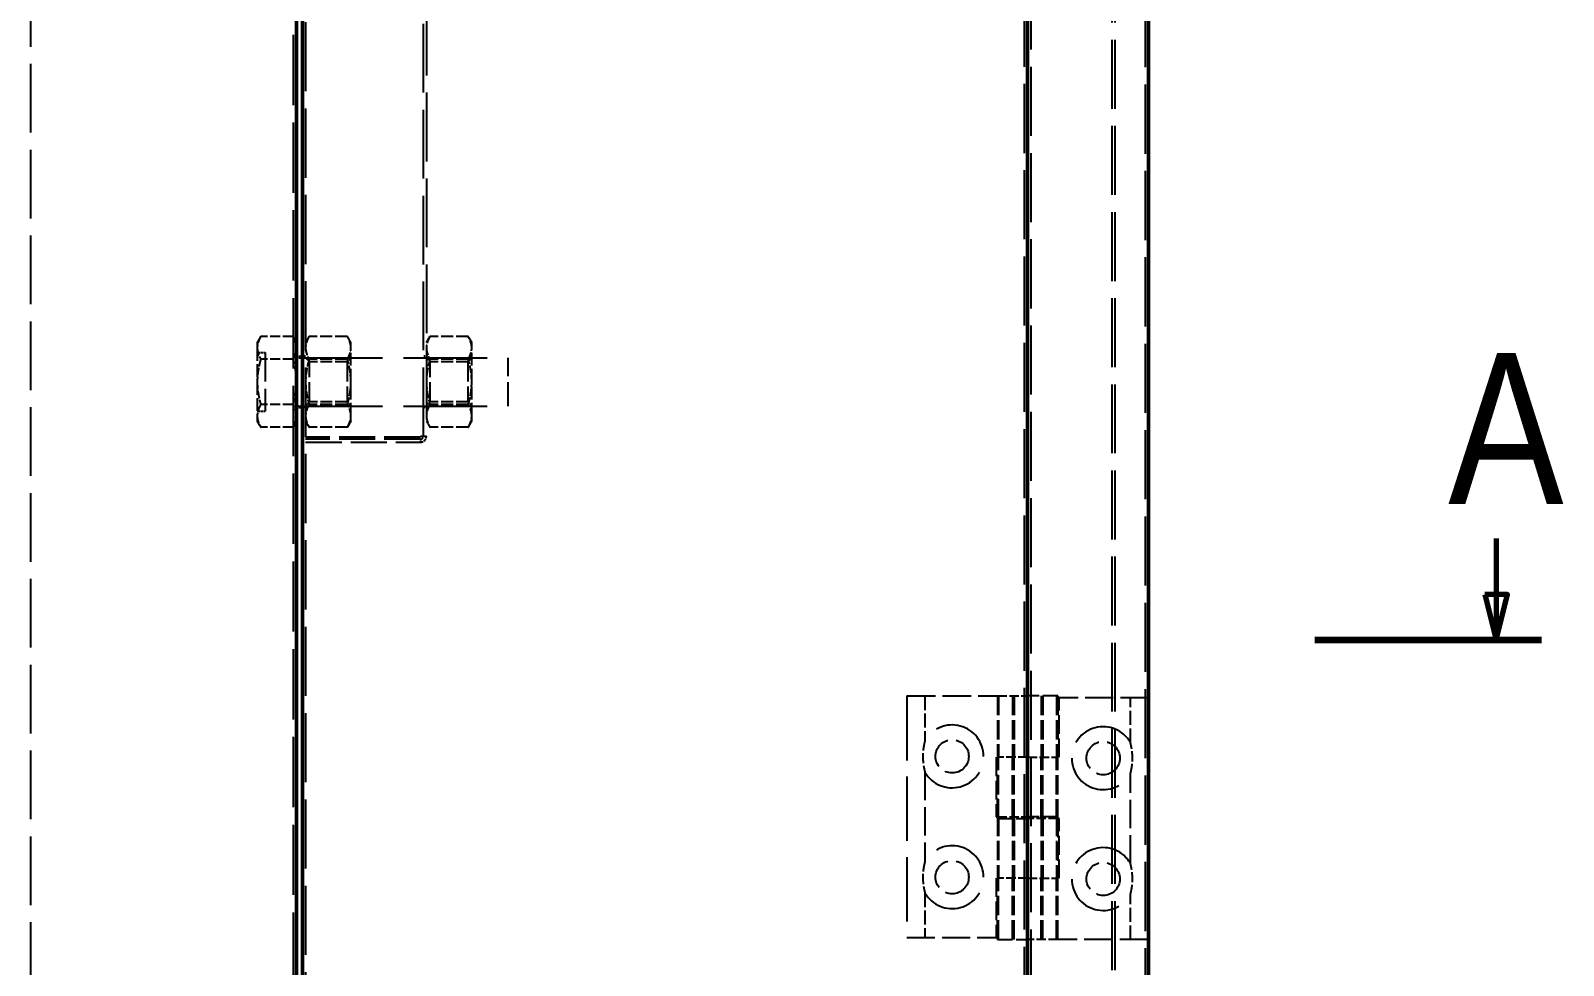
# Model space of a CAD drawing. Header units: millimetres. Extents: x 0 to 19094, y -1 to 2103.
# Drawn here: x 762.9 to 1016.6, y 1359.7 to 1514.4 of the extents above; entities that cross this region are included whole.
import ezdxf

# ---------------------------------------------------------------- set-up
doc = ezdxf.new("R2010")
doc.units = ezdxf.units.MM
doc.header["$LTSCALE"] = 2.5
doc.linetypes.add('DASHED', pattern=[0.2067, 0.1654, -0.0413])
doc.linetypes.add('DOUBLE_DASH_CHAIN', pattern=[1.2403, 0.6614, -0.0827, 0.1654, -0.0827, 0.1654, -0.0827])
doc.layers.add('Co ban', color=7, linetype='Continuous', lineweight=50)
doc.layers.add('Section Line (ANSI)', color=7, linetype='DOUBLE_DASH_CHAIN', lineweight=70)
doc.layers.add('Manh', color=7, linetype='DASHED', lineweight=25, true_color=0x008000)
doc.styles.add('Text Style102', font='')
doc.styles.get('Text Style102').set_extended_font_data('VNI-Helve-Condense')

# ---------------------------------------------------------------- blocks, each defined once
blk = doc.blocks.new('2dTransSection0')
at = {"layer": 'Section Line (ANSI)', "linetype": 'Continuous'}
for p, q in [((402.18, 572.13), (402.18, 568.42)), ((401.43, 568.42), (402.18, 565.42)), ((402.93, 568.42), (401.43, 568.42)), ((402.18, 568.42), (402.18, 565.42)), ((402.18, 565.42), (402.93, 568.42))]:
    blk.add_line(p, q, dxfattribs=at)
at = {"layer": 'Section Line (ANSI)', "linetype": 'Continuous', "lineweight": 140}
blk.add_line((390.18, 565.42), (405.18, 565.42), dxfattribs=at)
at = {"layer": 'Section Line (ANSI)', "linetype": 'Continuous', "flags": 128}
blk.add_lwpolyline([(401.43, 568.42), (402.18, 565.42), (402.93, 568.42), (401.43, 568.42)], dxfattribs=at)
at = {"layer": 'Section Line (ANSI)'}
blk.add_solid([(401.43, 568.42), (402.18, 565.42), (402.93, 568.42), (401.43, 568.42)], dxfattribs=at)
at = {"layer": 'Section Line (ANSI)', "insert": (399, 574.41), "char_height": 10, "attachment_point": 7, "style": 'Text Style102'}
blk.add_mtext('A', dxfattribs=at)

msp = doc.modelspace()

# ---------------------------------------------------------------- linework, layer by layer
at = {"layer": 'Co ban'}
for p, q in [((927.899, 1936.889), (927.899, 1265.596)), ((927.899, 1265.596), (927.899, 1936.889)), ((947.899, 1937.242), (947.899, 1265.242)), ((806.899, 1587.242), (806.899, 1344.242)), ((807.899, 1344.242), (807.899, 1587.242))]:
    msp.add_line(p, q, dxfattribs=at)
at = {"layer": 'Manh', "ltscale": 27.639725}
for p, q in [((927.399, 1265.596), (927.399, 1936.889)), ((928.399, 1936.889), (928.399, 1265.596))]:
    msp.add_line(p, q, dxfattribs=at)
at = {"layer": 'Manh', "ltscale": 27.668839}
msp.add_line((947.399, 1265.242), (947.399, 1937.242), dxfattribs=at)
at = {"layer": 'Manh', "ltscale": 27.589079}
for p, q in [((941.899, 1287.596), (941.899, 1914.889)), ((942.399, 1287.596), (942.399, 1914.889))]:
    msp.add_line(p, q, dxfattribs=at)
at = {"layer": 'Manh', "ltscale": 27.515724}
for p, q in [((827.899, 1447.242), (827.899, 1902.242)), ((828.399, 1902.242), (828.399, 1447.242))]:
    msp.add_line(p, q, dxfattribs=at)
at = {"layer": 'Manh', "ltscale": 27.497648}
msp.add_line((762.899, 1892.535), (762.899, 1309.949), dxfattribs=at)
at = {"layer": 'Manh', "ltscale": 28.116907}
msp.add_line((806.399, 1342.242), (806.399, 1589.242), dxfattribs=at)
at = {"layer": 'Manh', "ltscale": 27.661573}
msp.add_line((808.399, 1587.242), (808.399, 1344.242), dxfattribs=at)
at = {"layer": 'Manh', "ltscale": 0.884527}
for p, q in [((800.399, 1462.742), (800.979, 1463.748)), ((806.899, 1462.742), (806.318, 1463.748)), ((808.399, 1462.742), (808.979, 1463.748)), ((815.899, 1462.742), (815.318, 1463.748)), ((828.399, 1462.742), (828.979, 1463.748)), ((835.899, 1462.742), (835.318, 1463.748)), ((800.399, 1449.742), (800.979, 1448.737)), ((806.899, 1449.742), (806.318, 1448.737)), ((808.399, 1449.742), (808.979, 1448.737)), ((815.899, 1449.742), (815.318, 1448.737)), ((828.399, 1449.742), (828.979, 1448.737)), ((835.899, 1449.742), (835.318, 1448.737))]:
    msp.add_line(p, q, dxfattribs=at)
at = {"layer": 'Manh', "ltscale": 4.067484}
for p, q in [((806.318, 1463.748), (800.979, 1463.748)), ((806.318, 1459.995), (800.979, 1459.995)), ((806.318, 1452.49), (800.979, 1452.49)), ((806.318, 1448.737), (800.979, 1448.737))]:
    msp.add_line(p, q, dxfattribs=at)
at = {"layer": 'Manh', "ltscale": 4.829362}
for p, q in [((815.318, 1463.748), (808.979, 1463.748)), ((835.318, 1463.748), (828.979, 1463.748)), ((815.318, 1459.995), (808.979, 1459.995)), ((835.318, 1459.995), (828.979, 1459.995)), ((815.318, 1452.49), (808.979, 1452.49)), ((835.318, 1452.49), (828.979, 1452.49)), ((815.318, 1448.737), (808.979, 1448.737)), ((835.318, 1448.737), (828.979, 1448.737))]:
    msp.add_line(p, q, dxfattribs=at)
at = {"layer": 'Manh', "ltscale": 2.592872}
for p, q in [((800.399, 1462.742), (800.399, 1461.872)), ((815.899, 1461.872), (815.899, 1462.742)), ((835.899, 1461.872), (835.899, 1462.742)), ((800.399, 1450.613), (800.399, 1449.742)), ((815.899, 1449.742), (815.899, 1450.613)), ((835.899, 1449.742), (835.899, 1450.613))]:
    msp.add_line(p, q, dxfattribs=at)
at = {"layer": 'Manh', "ltscale": 5.185843}
for p, q in [((800.399, 1461.872), (800.399, 1456.242)), ((815.899, 1456.242), (815.899, 1461.872)), ((835.899, 1456.242), (835.899, 1461.872)), ((800.399, 1456.242), (800.399, 1450.613)), ((815.899, 1450.613), (815.899, 1456.242)), ((835.899, 1450.613), (835.899, 1456.242))]:
    msp.add_line(p, q, dxfattribs=at)
at = {"layer": 'Manh', "ltscale": 0.990342}
for p, q in [((800.399, 1461.117), (801.699, 1461.117)), ((800.399, 1451.367), (801.699, 1451.367))]:
    msp.add_line(p, q, dxfattribs=at)
at = {"layer": 'Manh', "ltscale": 11.668273}
msp.add_line((801.699, 1461.117), (801.699, 1451.367), dxfattribs=at)
at = {"layer": 'Manh', "ltscale": 0.761779}
for p, q in [((806.899, 1460.492), (807.899, 1460.492)), ((806.899, 1451.992), (807.899, 1451.992))]:
    msp.add_line(p, q, dxfattribs=at)
at = {"layer": 'Manh', "ltscale": 33.47847}
for p, q in [((807.299, 1460.242), (841.899, 1460.242)), ((807.299, 1452.242), (841.899, 1452.242))]:
    msp.add_line(p, q, dxfattribs=at)
at = {"layer": 'Manh', "ltscale": 0.380839}
for p, q in [((808.399, 1460.492), (807.899, 1460.492)), ((828.399, 1460.492), (827.899, 1460.492)), ((808.399, 1451.992), (807.899, 1451.992)), ((828.399, 1451.992), (827.899, 1451.992)), ((827.399, 1446.742), (827.399, 1446.242))]:
    msp.add_line(p, q, dxfattribs=at)
at = {"layer": 'Manh', "ltscale": 0.673312}
for p, q in [((809.024, 1459.566), (808.399, 1460.191)), ((815.274, 1459.566), (815.899, 1460.191)), ((829.024, 1459.566), (828.399, 1460.191)), ((835.274, 1459.566), (835.899, 1460.191)), ((809.024, 1452.919), (808.399, 1452.294)), ((815.274, 1452.919), (815.899, 1452.294)), ((829.024, 1452.919), (828.399, 1452.294)), ((835.274, 1452.919), (835.899, 1452.294))]:
    msp.add_line(p, q, dxfattribs=at)
at = {"layer": 'Manh', "ltscale": 7.954738}
for p, q in [((809.024, 1452.919), (809.024, 1459.566)), ((815.274, 1459.566), (815.274, 1452.919)), ((829.024, 1452.919), (829.024, 1459.566)), ((835.274, 1459.566), (835.274, 1452.919))]:
    msp.add_line(p, q, dxfattribs=at)
at = {"layer": 'Manh', "ltscale": 4.761642}
for p, q in [((815.274, 1459.566), (809.024, 1459.566)), ((835.274, 1459.566), (829.024, 1459.566)), ((815.274, 1452.919), (809.024, 1452.919)), ((835.274, 1452.919), (829.024, 1452.919))]:
    msp.add_line(p, q, dxfattribs=at)
at = {"layer": 'Manh', "ltscale": 9.57395}
msp.add_line((841.899, 1452.242), (841.899, 1460.242), dxfattribs=at)
at = {"layer": 'Manh', "ltscale": 14.475595}
for p, q in [((827.399, 1447.096), (808.399, 1447.096)), ((827.399, 1446.742), (808.399, 1446.742)), ((808.399, 1446.242), (827.399, 1446.242))]:
    msp.add_line(p, q, dxfattribs=at)
at = {"layer": 'Manh', "ltscale": 1.196656}
msp.add_line((827.399, 1447.242), (828.399, 1447.242), dxfattribs=at)
at = {"layer": 'Manh', "ltscale": 0.111475}
msp.add_line((827.399, 1447.242), (827.399, 1447.096), dxfattribs=at)
at = {"layer": 'Manh', "ltscale": 11.42808}
for p, q in [((907.899, 1404.242), (922.899, 1404.242)), ((947.899, 1363.942), (932.899, 1363.942))]:
    msp.add_line(p, q, dxfattribs=at)
at = {"layer": 'Manh', "ltscale": 25.80229}
msp.add_line((907.899, 1404.242), (907.899, 1364.242), dxfattribs=at)
at = {"layer": 'Manh', "ltscale": 5.633411}
for p, q in [((910.899, 1404.242), (910.899, 1396.848)), ((944.899, 1396.548), (944.899, 1403.942)), ((910.899, 1371.637), (910.899, 1364.242)), ((944.899, 1363.942), (944.899, 1371.337))]:
    msp.add_line(p, q, dxfattribs=at)
at = {"layer": 'Manh', "ltscale": 7.732968}
for p, q in [((922.899, 1404.242), (922.899, 1394.092)), ((923.099, 1404.242), (923.099, 1394.092)), ((925.399, 1404.242), (925.399, 1394.092)), ((925.649, 1404.242), (925.649, 1394.092)), ((930.149, 1404.242), (930.149, 1394.092)), ((930.399, 1404.242), (930.399, 1394.092)), ((932.699, 1404.242), (932.699, 1394.092)), ((932.899, 1404.242), (932.899, 1394.092)), ((923.099, 1383.942), (923.099, 1394.092)), ((925.399, 1383.942), (925.399, 1394.092)), ((925.649, 1383.942), (925.649, 1394.092)), ((930.149, 1383.942), (930.149, 1394.092)), ((930.399, 1383.942), (930.399, 1394.092)), ((932.699, 1383.942), (932.699, 1394.092)), ((932.899, 1383.942), (932.899, 1394.092)), ((922.899, 1384.242), (922.899, 1374.092)), ((923.099, 1384.242), (923.099, 1374.092)), ((925.399, 1384.242), (925.399, 1374.092)), ((925.649, 1384.242), (925.649, 1374.092)), ((930.149, 1384.242), (930.149, 1374.092)), ((930.399, 1384.242), (930.399, 1374.092)), ((932.699, 1384.242), (932.699, 1374.092)), ((922.899, 1363.942), (922.899, 1374.092)), ((923.099, 1363.942), (923.099, 1374.092)), ((925.399, 1363.942), (925.399, 1374.092)), ((925.649, 1363.942), (925.649, 1374.092)), ((930.149, 1363.942), (930.149, 1374.092)), ((930.399, 1363.942), (930.399, 1374.092)), ((932.699, 1363.942), (932.699, 1374.092)), ((932.899, 1363.942), (932.899, 1374.092))]:
    msp.add_line(p, q, dxfattribs=at)
at = {"layer": 'Manh', "ltscale": 3.809293}
for p, q in [((922.899, 1404.242), (927.899, 1404.242)), ((927.899, 1394.092), (922.899, 1394.092)), ((927.899, 1394.092), (932.899, 1394.092)), ((922.899, 1384.242), (927.899, 1384.242)), ((932.899, 1383.942), (927.899, 1383.942)), ((927.899, 1374.092), (922.899, 1374.092)), ((927.899, 1374.092), (932.899, 1374.092)), ((932.899, 1363.942), (927.899, 1363.942))]:
    msp.add_line(p, q, dxfattribs=at)
at = {"layer": 'Manh', "ltscale": 5.983681}
for p, q in [((932.899, 1404.242), (927.899, 1404.242)), ((922.899, 1383.942), (927.899, 1383.942)), ((932.899, 1384.242), (927.899, 1384.242)), ((922.899, 1363.942), (927.899, 1363.942))]:
    msp.add_line(p, q, dxfattribs=at)
at = {"layer": 'Manh', "ltscale": 11.275703}
for p, q in [((947.899, 1403.942), (933.099, 1403.942)), ((907.899, 1364.242), (922.699, 1364.242))]:
    msp.add_line(p, q, dxfattribs=at)
at = {"layer": 'Manh', "ltscale": 7.504405}
for p, q in [((933.099, 1394.092), (933.099, 1403.942)), ((922.699, 1394.092), (922.699, 1384.242)), ((922.899, 1384.242), (922.899, 1394.092)), ((932.899, 1383.942), (932.899, 1374.092)), ((933.099, 1374.092), (933.099, 1383.942)), ((922.699, 1374.092), (922.699, 1364.242))]:
    msp.add_line(p, q, dxfattribs=at)
at = {"layer": 'Manh', "ltscale": 0.152276}
for p, q in [((922.899, 1394.092), (922.699, 1394.092)), ((932.899, 1394.092), (933.099, 1394.092)), ((922.699, 1384.242), (922.899, 1384.242)), ((933.099, 1383.942), (932.899, 1383.942)), ((922.899, 1374.092), (922.699, 1374.092)), ((932.899, 1374.092), (933.099, 1374.092))]:
    msp.add_line(p, q, dxfattribs=at)
at = {"layer": 'Manh', "ltscale": 11.266923}
for p, q in [((910.899, 1391.637), (910.899, 1376.848)), ((944.899, 1376.548), (944.899, 1391.337))]:
    msp.add_line(p, q, dxfattribs=at)
at = {"layer": 'Manh', "ltscale": 13.164218}
for centre in [(915.399, 1394.242), (940.399, 1393.942), (915.399, 1374.242), (940.399, 1373.942)]:
    msp.add_circle(centre, 2.75, dxfattribs=at)
at = {"layer": 'Manh', "ltscale": 0.478602}
for centre, start, end in [((807.299, 1460.642), 180, 270), ((807.299, 1451.842), 90, 180)]:
    msp.add_arc(centre, 0.4, start, end, dxfattribs=at)
at = {"layer": 'Manh', "ltscale": 1.196656}
msp.add_arc((827.399, 1447.242), 1, 270, 0, dxfattribs=at)
at = {"layer": 'Manh', "ltscale": 0.598278}
msp.add_arc((827.399, 1447.242), 0.5, 270, 0, dxfattribs=at)
at = {"layer": 'Manh', "ltscale": 26.331711}
for centre, start, end in [((915.399, 1394.242), 210.07335, 149.92665), ((940.399, 1393.942), 30.07335, 329.92665), ((915.399, 1374.242), 210.07335, 149.92665), ((940.399, 1373.942), 30.07335, 329.92665)]:
    msp.add_arc(centre, 5.2, start, end, dxfattribs=at)
at = {"layer": 'Manh', "ltscale": 2.902885}
for points in [[(800.979, 1463.748), (800.399, 1462.742), (800.399, 1461.872)], [(806.899, 1461.872), (806.899, 1462.742), (806.318, 1463.748)], [(808.979, 1463.748), (808.399, 1462.742), (808.399, 1461.872)], [(815.899, 1461.872), (815.899, 1462.742), (815.318, 1463.748)], [(828.979, 1463.748), (828.399, 1462.742), (828.399, 1461.872)], [(835.899, 1461.872), (835.899, 1462.742), (835.318, 1463.748)], [(800.399, 1461.872), (800.399, 1461.001), (800.979, 1459.995)], [(806.318, 1459.995), (806.899, 1461.001), (806.899, 1461.872)], [(808.399, 1461.872), (808.399, 1461.001), (808.979, 1459.995)], [(815.318, 1459.995), (815.899, 1461.001), (815.899, 1461.872)], [(828.399, 1461.872), (828.399, 1461.001), (828.979, 1459.995)], [(835.318, 1459.995), (835.899, 1461.001), (835.899, 1461.872)], [(800.979, 1459.995), (800.399, 1457.984), (800.399, 1456.242)], [(806.899, 1456.242), (806.899, 1457.984), (806.318, 1459.995)], [(808.979, 1459.995), (808.399, 1457.984), (808.399, 1456.242)], [(815.899, 1456.242), (815.899, 1457.984), (815.318, 1459.995)], [(828.979, 1459.995), (828.399, 1457.984), (828.399, 1456.242)], [(835.899, 1456.242), (835.899, 1457.984), (835.318, 1459.995)], [(800.399, 1456.242), (800.399, 1454.501), (800.979, 1452.49)], [(806.318, 1452.49), (806.899, 1454.501), (806.899, 1456.242)], [(808.399, 1456.242), (808.399, 1454.501), (808.979, 1452.49)], [(815.318, 1452.49), (815.899, 1454.501), (815.899, 1456.242)], [(828.399, 1456.242), (828.399, 1454.501), (828.979, 1452.49)], [(835.318, 1452.49), (835.899, 1454.501), (835.899, 1456.242)], [(800.979, 1452.49), (800.399, 1451.484), (800.399, 1450.613)], [(806.899, 1450.613), (806.899, 1451.484), (806.318, 1452.49)], [(808.979, 1452.49), (808.399, 1451.484), (808.399, 1450.613)], [(815.899, 1450.613), (815.899, 1451.484), (815.318, 1452.49)], [(828.979, 1452.49), (828.399, 1451.484), (828.399, 1450.613)], [(835.899, 1450.613), (835.899, 1451.484), (835.318, 1452.49)], [(800.399, 1450.613), (800.399, 1449.742), (800.979, 1448.737)], [(806.318, 1448.737), (806.899, 1449.742), (806.899, 1450.613)], [(808.399, 1450.613), (808.399, 1449.742), (808.979, 1448.737)], [(815.318, 1448.737), (815.899, 1449.742), (815.899, 1450.613)], [(828.399, 1450.613), (828.399, 1449.742), (828.979, 1448.737)], [(835.318, 1448.737), (835.899, 1449.742), (835.899, 1450.613)]]:
    msp.add_rational_spline(points, [1, 1.0379548493, 1], degree=2, dxfattribs=at)
at = {"layer": 'Manh', "ltscale": 4.064027}
for points in [[(910.899, 1396.848), (910.199, 1394.242), (910.899, 1391.637)], [(944.899, 1391.337), (945.599, 1393.942), (944.899, 1396.548)], [(910.899, 1376.848), (910.199, 1374.242), (910.899, 1371.637)], [(944.899, 1371.337), (945.599, 1373.942), (944.899, 1376.548)]]:
    msp.add_open_spline(points, degree=2, dxfattribs=at)

# ---------------------------------------------------------------- block references
at = {"layer": 'Section Line (ANSI)', "xscale": 2.5, "yscale": 2.5, "zscale": 2.5}
msp.add_blockref('2dTransSection0', (0, 0), dxfattribs=at)

doc.saveas('drawing.dxf')
